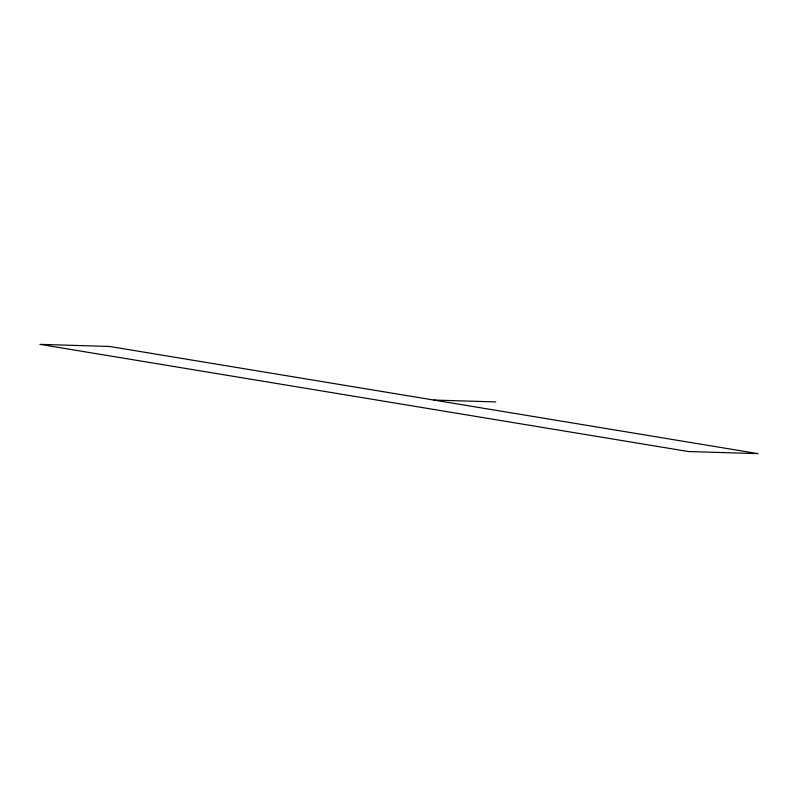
<?xml version="1.0" encoding="UTF-8"?>
<svg xmlns="http://www.w3.org/2000/svg" width="798" height="798" viewBox="0 0 798 798"><rect width="100%" height="100%" fill="white"/><g stroke="black" fill="none" stroke-linecap="round" stroke-linejoin="round"><path stroke-width="1.2" d="M433.833 400.057L495.758 401.923M109.565 346.462L39.9 344.357L688.435 451.538L758.1 453.643L109.565 346.462"/></g></svg>
